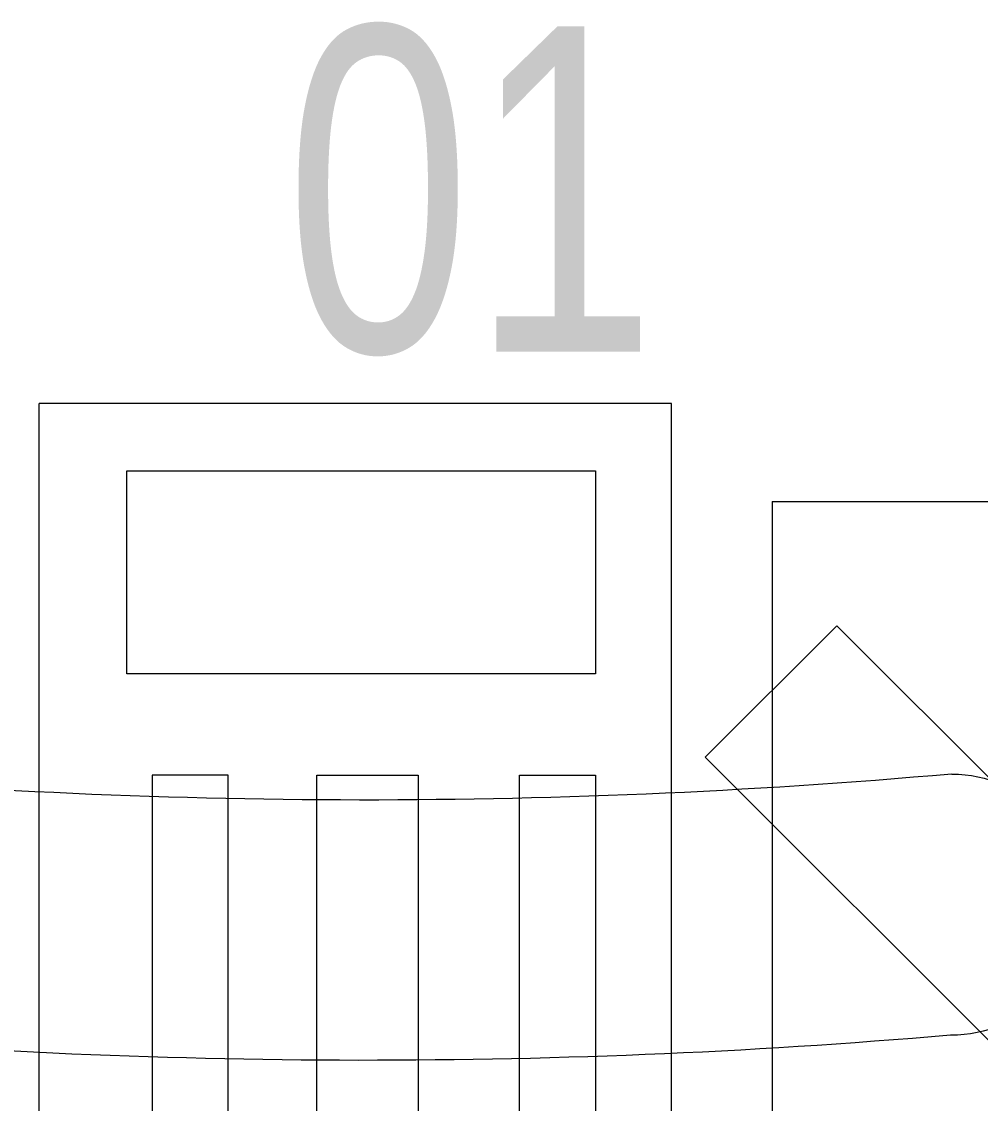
# Model space of a CAD drawing. Header units: millimetres. Extents: x -2143172 to 5255, y -610845 to 279739.
# Drawn here: x -1238947.5 to -1238689.7, y -26170.7 to -25879.9 of the extents above; entities that cross this region are included whole.
import ezdxf

# ---------------------------------------------------------------- set-up
doc = ezdxf.new("R2010")
doc.units = ezdxf.units.MM
doc.header["$LTSCALE"] = 30
doc.linetypes.add('HIDDEN', pattern=[9.525, 6.35, -3.175])
doc.layers.get('0').update_dxf_attribs({"lineweight": 5})
doc.layers.add('72_EGR_EQP_TAG', color=142, linetype='Continuous', lineweight=5)
doc.layers.add('LOADING', color=163, linetype='Continuous', lineweight=5)
doc.styles.add('X3G_ENTITY_257CFD', font='swisscl.ttf', dxfattribs={"height": 200})

# ---------------------------------------------------------------- blocks, each defined once
blk = doc.blocks.new('GF21018-P')
at = {"color": 0}
for centre, radius, start, end in [((-0.16429, 0.0425), 0.03511, 90, 270), ((0, 1.84674), 1.77674, 264.69456, 275.30527), ((0, 1.83136), 1.83136, 264.85322, 275.14698)]:
    blk.add_arc(centre, radius, start, end, dxfattribs=at)
blk = doc.blocks.new('ITCWLS1-P')
for p, q in [((-0.17, 0.45), (-0.17, 0)), ((0, 0.45), (0, 0)), ((-0.17, 0), (0, 0))]:
    blk.add_line(p, q)
at = {"color": 8, "linetype": 'HIDDEN'}
for q in [(-0.197, 0.40939), (-0.295, 0.02639)]:
    blk.add_line((-0.197, 0.02639), q, dxfattribs=at)
at = {"color": 1, "extrusion": (2.48281e-10, -3.18408e-10, -1)}
for p, q in [((-0.26509, 0.18119), (-0.17907, 0.09517)), ((-0.26509, 0.11048), (-0.21443, 0.05981)), ((-0.17907, 0.09517), (-0.21443, 0.05981))]:
    blk.add_line(p, q, dxfattribs=at)
blk.add_lwpolyline([(-0.12914, 0.40893), (-0.12914, 0.09996), (-0.14957, 0.09996), (-0.14957, 0.43047)])
for points in [[(-0.1019, 0.19536), (-0.07466, 0.19536), (-0.07466, 0.09996), (-0.1019, 0.09996)], [(-0.03039, 0.19536), (-0.05082, 0.19536), (-0.05082, 0.09996), (-0.03039, 0.09996)], [(-0.14957, 0.0727), (-0.02358, 0.0727), (-0.02358, 0.01818), (-0.14957, 0.01818)]]:
    blk.add_lwpolyline(points, close=True)
at = {"color": 250, "linetype": 'Continuous'}
for points in [[(-0.14957, 0.09997), (-0.14957, 0.09997), (-0.14957, 0.09997), (-0.14957, 0.09997), (-0.14957, 0.09997), (-0.14957, 0.09997), (-0.14957, 0.09997), (-0.14957, 0.09997), (-0.14957, 0.09997)], [(-0.14957, 0.09997), (-0.14957, 0.09997), (-0.14957, 0.09997), (-0.14957, 0.09997), (-0.14957, 0.09997), (-0.14957, 0.09997), (-0.14957, 0.09997), (-0.14957, 0.09997), (-0.14957, 0.09997), (-0.14957, 0.09997), (-0.14957, 0.09997), (-0.14957, 0.09997), (-0.14957, 0.09997), (-0.14957, 0.09997), (-0.14957, 0.09997), (-0.14957, 0.09997), (-0.14957, 0.09997), (-0.14957, 0.09997)], [(-0.14957, 0.09996), (-0.14957, 0.09996), (-0.14957, 0.09996), (-0.14957, 0.09996), (-0.14957, 0.09996), (-0.14957, 0.09996), (-0.14957, 0.09996), (-0.14957, 0.09996), (-0.14957, 0.09996), (-0.14957, 0.09996)], [(-0.14957, 0.09996), (-0.14957, 0.09996), (-0.14957, 0.09996), (-0.14957, 0.09996), (-0.14957, 0.09996), (-0.14957, 0.09996), (-0.14957, 0.09996)], [(-0.14957, 0.09997), (-0.14957, 0.09997), (-0.14957, 0.09997), (-0.14957, 0.09997), (-0.14957, 0.09997), (-0.14957, 0.09997), (-0.14957, 0.09997), (-0.14957, 0.09997), (-0.14957, 0.09997), (-0.14957, 0.09997)], [(-0.14957, 0.09997), (-0.14957, 0.09997), (-0.14957, 0.09997), (-0.14957, 0.09997), (-0.14957, 0.09997), (-0.14957, 0.09997), (-0.14957, 0.09997), (-0.14957, 0.09997), (-0.14957, 0.09997), (-0.14957, 0.09997), (-0.14957, 0.09997), (-0.14957, 0.09997), (-0.14957, 0.09997), (-0.14957, 0.09997), (-0.14957, 0.09997)], [(-0.14957, 0.09997), (-0.14957, 0.09997), (-0.14957, 0.09997), (-0.14957, 0.09997), (-0.14957, 0.09997), (-0.14957, 0.09997), (-0.14957, 0.09997), (-0.14957, 0.09997), (-0.14957, 0.09997), (-0.14957, 0.09997)], [(-0.14957, 0.09997), (-0.14957, 0.09997), (-0.14957, 0.09997), (-0.14957, 0.09997), (-0.14957, 0.09997), (-0.14957, 0.09997), (-0.14957, 0.09997), (-0.14957, 0.09997), (-0.14957, 0.09997), (-0.14957, 0.09997)], [(-0.14957, 0.09996), (-0.14957, 0.09996), (-0.14957, 0.09996), (-0.14957, 0.09996), (-0.14957, 0.09996), (-0.14957, 0.09996), (-0.14957, 0.09996), (-0.14957, 0.09996), (-0.14957, 0.09996), (-0.14957, 0.09996), (-0.14957, 0.09996), (-0.14957, 0.09996), (-0.14957, 0.09996), (-0.14957, 0.09996), (-0.14957, 0.09996), (-0.14957, 0.09996), (-0.14957, 0.09996), (-0.14957, 0.09996), (-0.14957, 0.09997), (-0.14957, 0.09997), (-0.14957, 0.09997), (-0.14957, 0.09997), (-0.14957, 0.09997), (-0.14957, 0.09997), (-0.14957, 0.09997), (-0.14957, 0.09997), (-0.14957, 0.09997), (-0.14957, 0.09997), (-0.14957, 0.09997), (-0.14957, 0.09997), (-0.14957, 0.09997), (-0.14957, 0.09997), (-0.14956, 0.09997), (-0.14956, 0.09997), (-0.14956, 0.09997), (-0.14956, 0.09996), (-0.14956, 0.09996), (-0.14956, 0.09996), (-0.14956, 0.09996), (-0.14956, 0.09996), (-0.14956, 0.09996), (-0.14956, 0.09996), (-0.14956, 0.09996), (-0.14956, 0.09996), (-0.14956, 0.09996), (-0.14956, 0.09996), (-0.14956, 0.09996), (-0.14956, 0.09996), (-0.14957, 0.09996), (-0.14957, 0.09996), (-0.14957, 0.09996), (-0.14957, 0.09996), (-0.14957, 0.09996), (-0.14957, 0.09996)], [(-0.14957, 0.09996), (-0.14957, 0.09996), (-0.14957, 0.09996), (-0.14957, 0.09996), (-0.14957, 0.09996), (-0.14957, 0.09996), (-0.14957, 0.09996), (-0.14957, 0.09996), (-0.14957, 0.09996), (-0.14957, 0.09996), (-0.14957, 0.09997), (-0.14957, 0.09997), (-0.14957, 0.09997), (-0.14957, 0.09996), (-0.14957, 0.09996), (-0.14957, 0.09996), (-0.14957, 0.09996), (-0.14957, 0.09996), (-0.14957, 0.09996), (-0.14957, 0.09997), (-0.14957, 0.09997), (-0.14957, 0.09997), (-0.14957, 0.09997), (-0.14957, 0.09997), (-0.14957, 0.09997), (-0.14957, 0.09997), (-0.14957, 0.09997), (-0.14957, 0.09997), (-0.14957, 0.09997), (-0.14957, 0.09997), (-0.14957, 0.09997), (-0.14957, 0.09997), (-0.14957, 0.09997), (-0.14957, 0.09997), (-0.14957, 0.09997), (-0.14957, 0.09997), (-0.14957, 0.09997), (-0.14957, 0.09997), (-0.14957, 0.09997), (-0.14957, 0.09997), (-0.14957, 0.09997), (-0.14957, 0.09997), (-0.14957, 0.09997), (-0.14957, 0.09997), (-0.14957, 0.09997), (-0.14957, 0.09997), (-0.14957, 0.09997), (-0.14957, 0.09997), (-0.14957, 0.09997), (-0.14957, 0.09997), (-0.14957, 0.09997), (-0.14957, 0.09997), (-0.14957, 0.09997), (-0.14957, 0.09997), (-0.14957, 0.09997), (-0.14957, 0.09997), (-0.14957, 0.09997), (-0.14957, 0.09997), (-0.14957, 0.09997), (-0.14957, 0.09997), (-0.14957, 0.09997), (-0.14957, 0.09997), (-0.14957, 0.09997), (-0.14957, 0.09997), (-0.14957, 0.09997), (-0.14957, 0.09997), (-0.14957, 0.09997), (-0.14957, 0.09997), (-0.14957, 0.09997), (-0.14957, 0.09997), (-0.14957, 0.09997), (-0.14957, 0.09997), (-0.14957, 0.09997), (-0.14957, 0.09997), (-0.14957, 0.09997), (-0.14957, 0.09997), (-0.14957, 0.09997), (-0.14957, 0.09997), (-0.14957, 0.09997), (-0.14957, 0.09997), (-0.14956, 0.09997), (-0.14957, 0.09997), (-0.14957, 0.09997), (-0.14957, 0.09997), (-0.14957, 0.09997), (-0.14956, 0.09997), (-0.14957, 0.09997), (-0.14957, 0.09997), (-0.14957, 0.09997), (-0.14957, 0.09997), (-0.14957, 0.09997), (-0.14957, 0.09997), (-0.14957, 0.09997), (-0.14957, 0.09997), (-0.14957, 0.09997), (-0.14957, 0.09997), (-0.14956, 0.09997), (-0.14957, 0.09996), (-0.14957, 0.09996), (-0.14957, 0.09996), (-0.14956, 0.09996), (-0.14957, 0.09996), (-0.14957, 0.09996), (-0.14957, 0.09996), (-0.14957, 0.09996), (-0.14957, 0.09996), (-0.14957, 0.09996), (-0.14957, 0.09996), (-0.14957, 0.09996), (-0.14957, 0.09996), (-0.14957, 0.09996)], [(-0.14957, 0.09996), (-0.14957, 0.09996), (-0.14957, 0.09996), (-0.14957, 0.09996), (-0.14957, 0.09996), (-0.14957, 0.09996), (-0.14957, 0.09996), (-0.14957, 0.09996)], [(-0.14957, 0.09996), (-0.14957, 0.09996), (-0.14957, 0.09996), (-0.14957, 0.09996), (-0.14957, 0.09996), (-0.14957, 0.09996), (-0.14957, 0.09996), (-0.14957, 0.09996), (-0.14957, 0.09996), (-0.14957, 0.09996), (-0.14957, 0.09996), (-0.14957, 0.09996), (-0.14957, 0.09996), (-0.14957, 0.09996), (-0.14957, 0.09996), (-0.14957, 0.09996), (-0.14957, 0.09996), (-0.14957, 0.09996), (-0.14957, 0.09996), (-0.14957, 0.09996), (-0.14957, 0.09996), (-0.14957, 0.09996), (-0.14957, 0.09996), (-0.14957, 0.09996), (-0.14957, 0.09996), (-0.14957, 0.09996), (-0.14957, 0.09996), (-0.14957, 0.09996), (-0.14957, 0.09996), (-0.14957, 0.09996), (-0.14957, 0.09996), (-0.14957, 0.09996), (-0.14957, 0.09996), (-0.14957, 0.09996), (-0.14957, 0.09996), (-0.14957, 0.09996), (-0.14957, 0.09996), (-0.14957, 0.09996), (-0.14957, 0.09996), (-0.14957, 0.09996), (-0.14957, 0.09996), (-0.14957, 0.09996), (-0.14957, 0.09996), (-0.14957, 0.09996), (-0.14957, 0.09996), (-0.14957, 0.09996), (-0.14957, 0.09996), (-0.14957, 0.09996), (-0.14956, 0.09996), (-0.14956, 0.09996), (-0.14956, 0.09996), (-0.14956, 0.09996), (-0.14957, 0.09996), (-0.14957, 0.09996), (-0.14957, 0.09996), (-0.14957, 0.09996), (-0.14957, 0.09996), (-0.14957, 0.09996), (-0.14956, 0.09996), (-0.14957, 0.09996), (-0.14957, 0.09996), (-0.14957, 0.09996), (-0.14957, 0.09996), (-0.14957, 0.09996), (-0.14957, 0.09996), (-0.14957, 0.09996), (-0.14957, 0.09996), (-0.14957, 0.09996), (-0.14957, 0.09996), (-0.14956, 0.09996), (-0.14956, 0.09996), (-0.14957, 0.09996), (-0.14957, 0.09996), (-0.14957, 0.09996), (-0.14957, 0.09996), (-0.14957, 0.09996), (-0.14957, 0.09996), (-0.14957, 0.09996), (-0.14957, 0.09996), (-0.14957, 0.09996), (-0.14957, 0.09996), (-0.14957, 0.09996), (-0.14957, 0.09996), (-0.14957, 0.09996), (-0.14957, 0.09996), (-0.14957, 0.09996), (-0.14957, 0.09996), (-0.14957, 0.09996), (-0.14957, 0.09996)], [(-0.14957, 0.09996), (-0.14957, 0.09996), (-0.14957, 0.09996), (-0.14957, 0.09996), (-0.14957, 0.09996), (-0.14957, 0.09996), (-0.14957, 0.09996), (-0.14957, 0.09996), (-0.14957, 0.09996), (-0.14957, 0.09996), (-0.14957, 0.09996), (-0.14957, 0.09996)], [(-0.14957, 0.09996), (-0.14957, 0.09996), (-0.14956, 0.09996), (-0.14956, 0.09996), (-0.14956, 0.09996), (-0.14956, 0.09996), (-0.14957, 0.09996)], [(-0.14957, 0.09996), (-0.14957, 0.09996), (-0.14957, 0.09996), (-0.14957, 0.09996), (-0.14957, 0.09996), (-0.14957, 0.09996), (-0.14957, 0.09996), (-0.14957, 0.09996), (-0.14957, 0.09996), (-0.14956, 0.09996), (-0.14956, 0.09996), (-0.14956, 0.09996), (-0.14956, 0.09996), (-0.14956, 0.09996), (-0.14956, 0.09996), (-0.14956, 0.09996), (-0.14957, 0.09996)]]:
    blk.add_lwpolyline(points, dxfattribs=at)
for points in [[(-0.14956, 0.09996), (-0.14956, 0.09996), (-0.14956, 0.09996), (-0.14956, 0.09996), (-0.14956, 0.09996), (-0.14956, 0.09996), (-0.14956, 0.09996), (-0.14956, 0.09996), (-0.14957, 0.09996), (-0.14957, 0.09996), (-0.14957, 0.09996), (-0.14957, 0.09996), (-0.14957, 0.09996), (-0.14957, 0.09996), (-0.14957, 0.09996), (-0.14957, 0.09996), (-0.14957, 0.09996), (-0.14957, 0.09996), (-0.14957, 0.09996), (-0.14957, 0.09996), (-0.14957, 0.09996), (-0.14957, 0.09996), (-0.14957, 0.09996), (-0.14957, 0.09996), (-0.14957, 0.09996), (-0.14957, 0.09996), (-0.14957, 0.09996), (-0.14957, 0.09996), (-0.14957, 0.09996), (-0.14957, 0.09996), (-0.14957, 0.09996), (-0.14957, 0.09996), (-0.14957, 0.09996), (-0.14957, 0.09996), (-0.14957, 0.09996), (-0.14957, 0.09996), (-0.14957, 0.09996), (-0.14957, 0.09996), (-0.14957, 0.09996), (-0.14957, 0.09996), (-0.14957, 0.09996), (-0.14957, 0.09996), (-0.14957, 0.09996), (-0.14957, 0.09996), (-0.14957, 0.09996), (-0.14957, 0.09996), (-0.14957, 0.09996), (-0.14957, 0.09996), (-0.14957, 0.09996), (-0.14957, 0.09996), (-0.14957, 0.09996), (-0.14957, 0.09996), (-0.14957, 0.09996), (-0.14957, 0.09996), (-0.14957, 0.09996), (-0.14957, 0.09996), (-0.14957, 0.09996), (-0.14956, 0.09996), (-0.14956, 0.09996), (-0.14956, 0.09996), (-0.14956, 0.09996), (-0.14956, 0.09996), (-0.14956, 0.09996), (-0.14956, 0.09996), (-0.14956, 0.09996), (-0.14956, 0.09996), (-0.14956, 0.09996), (-0.14956, 0.09996), (-0.14956, 0.09996), (-0.14956, 0.09996), (-0.14956, 0.09996), (-0.14956, 0.09996), (-0.14956, 0.09996), (-0.14956, 0.09996), (-0.14956, 0.09996), (-0.14956, 0.09996), (-0.14956, 0.09996), (-0.14956, 0.09996), (-0.14956, 0.09996), (-0.14956, 0.09996), (-0.14956, 0.09996), (-0.14956, 0.09996), (-0.14956, 0.09996), (-0.14956, 0.09996), (-0.14956, 0.09996), (-0.14956, 0.09996), (-0.14956, 0.09996), (-0.14956, 0.09996), (-0.14956, 0.09996), (-0.14957, 0.09996), (-0.14957, 0.09996), (-0.14957, 0.09996), (-0.14957, 0.09996), (-0.14957, 0.09996), (-0.14957, 0.09996), (-0.14957, 0.09996), (-0.14957, 0.09996), (-0.14957, 0.09996), (-0.14957, 0.09996), (-0.14957, 0.09996), (-0.14957, 0.09996), (-0.14957, 0.09996), (-0.14957, 0.09996), (-0.14957, 0.09996), (-0.14957, 0.09996), (-0.14957, 0.09996), (-0.14957, 0.09996), (-0.14957, 0.09996), (-0.14957, 0.09996), (-0.14957, 0.09996), (-0.14957, 0.09996), (-0.14957, 0.09996), (-0.14957, 0.09996), (-0.14957, 0.09996), (-0.14957, 0.09996), (-0.14957, 0.09996), (-0.14957, 0.09996), (-0.14957, 0.09996), (-0.14957, 0.09996), (-0.14957, 0.09996), (-0.14957, 0.09996), (-0.14957, 0.09996), (-0.14957, 0.09996), (-0.14957, 0.09996), (-0.14957, 0.09996), (-0.14957, 0.09996), (-0.14957, 0.09996), (-0.14957, 0.09996), (-0.14957, 0.09996), (-0.14957, 0.09996), (-0.14957, 0.09996), (-0.14957, 0.09996), (-0.14957, 0.09996), (-0.14957, 0.09996), (-0.14957, 0.09996), (-0.14957, 0.09996), (-0.14957, 0.09996), (-0.14957, 0.09996), (-0.14957, 0.09996), (-0.14957, 0.09996), (-0.14957, 0.09996), (-0.14957, 0.09996), (-0.14957, 0.09996), (-0.14957, 0.09996), (-0.14957, 0.09996), (-0.14957, 0.09996), (-0.14957, 0.09996), (-0.14957, 0.09996), (-0.14957, 0.09996), (-0.14957, 0.09996), (-0.14957, 0.09996), (-0.14957, 0.09996), (-0.14957, 0.09996), (-0.14957, 0.09996), (-0.14956, 0.09996), (-0.14956, 0.09996), (-0.14956, 0.09996), (-0.14956, 0.09996), (-0.14956, 0.09996), (-0.14956, 0.09996), (-0.14956, 0.09996), (-0.14956, 0.09996), (-0.14956, 0.09996), (-0.14956, 0.09996), (-0.14956, 0.09996), (-0.14956, 0.09996), (-0.14956, 0.09996), (-0.14956, 0.09996), (-0.14956, 0.09996), (-0.14956, 0.09996), (-0.14956, 0.09996), (-0.14956, 0.09996), (-0.14956, 0.09996), (-0.14956, 0.09996), (-0.14956, 0.09996), (-0.14956, 0.09996), (-0.14956, 0.09996), (-0.14956, 0.09996), (-0.14956, 0.09996), (-0.14956, 0.09996), (-0.14956, 0.09996), (-0.14956, 0.09996), (-0.14956, 0.09996), (-0.14956, 0.09996), (-0.14956, 0.09996), (-0.14956, 0.09996), (-0.14956, 0.09996), (-0.14956, 0.09996), (-0.14956, 0.09996), (-0.14956, 0.09996), (-0.14956, 0.09996), (-0.14956, 0.09996), (-0.14956, 0.09996), (-0.14956, 0.09996), (-0.14956, 0.09996), (-0.14956, 0.09996), (-0.14956, 0.09996), (-0.14956, 0.09996), (-0.14956, 0.09996), (-0.14956, 0.09996), (-0.14956, 0.09996), (-0.14957, 0.09996), (-0.14957, 0.09996), (-0.14957, 0.09996), (-0.14957, 0.09996), (-0.14957, 0.09996), (-0.14957, 0.09996), (-0.14957, 0.09996), (-0.14957, 0.09996), (-0.14957, 0.09996), (-0.14957, 0.09996), (-0.14957, 0.09996), (-0.14957, 0.09996), (-0.14957, 0.09996), (-0.14957, 0.09996), (-0.14957, 0.09996), (-0.14957, 0.09996), (-0.14957, 0.09996), (-0.14957, 0.09996), (-0.14957, 0.09996), (-0.14957, 0.09996), (-0.14957, 0.09996), (-0.14957, 0.09996), (-0.14957, 0.09996), (-0.14957, 0.09996), (-0.14957, 0.09996), (-0.14957, 0.09996), (-0.14957, 0.09996), (-0.14957, 0.09996), (-0.14957, 0.09996), (-0.14957, 0.09996), (-0.14957, 0.09996), (-0.14957, 0.09996), (-0.14957, 0.09996), (-0.14957, 0.09996), (-0.14956, 0.09996), (-0.14956, 0.09996), (-0.14956, 0.09996), (-0.14956, 0.09996), (-0.14956, 0.09996), (-0.14956, 0.09996), (-0.14956, 0.09996), (-0.14956, 0.09996), (-0.14956, 0.09996), (-0.14956, 0.09996), (-0.14956, 0.09996), (-0.14956, 0.09996), (-0.14956, 0.09996), (-0.14956, 0.09996), (-0.14956, 0.09996), (-0.14956, 0.09996), (-0.14956, 0.09996), (-0.14956, 0.09996), (-0.14956, 0.09996), (-0.14956, 0.09996), (-0.14956, 0.09996), (-0.14956, 0.09996), (-0.14956, 0.09996), (-0.14956, 0.09996), (-0.14956, 0.09996), (-0.14956, 0.09996), (-0.14956, 0.09996), (-0.14956, 0.09996), (-0.14956, 0.09996), (-0.14956, 0.09996), (-0.14956, 0.09996), (-0.14956, 0.09996), (-0.14956, 0.09996), (-0.14956, 0.09996), (-0.14956, 0.09996), (-0.14956, 0.09996), (-0.14956, 0.09996), (-0.14956, 0.09996), (-0.14956, 0.09996), (-0.14956, 0.09996), (-0.14956, 0.09996), (-0.14956, 0.09996)], [(-0.14957, 0.09996), (-0.14957, 0.09996), (-0.14957, 0.09996), (-0.14957, 0.09996), (-0.14957, 0.09996), (-0.14957, 0.09996), (-0.14957, 0.09996), (-0.14957, 0.09996), (-0.14957, 0.09996), (-0.14957, 0.09996), (-0.14957, 0.09996), (-0.14957, 0.09996), (-0.14957, 0.09996), (-0.14957, 0.09996), (-0.14957, 0.09996), (-0.14957, 0.09996), (-0.14957, 0.09996), (-0.14957, 0.09996), (-0.14957, 0.09996), (-0.14957, 0.09996), (-0.14957, 0.09996), (-0.14957, 0.09996), (-0.14957, 0.09996), (-0.14957, 0.09996), (-0.14957, 0.09996), (-0.14957, 0.09996), (-0.14957, 0.09996), (-0.14957, 0.09996), (-0.14957, 0.09996), (-0.14957, 0.09996), (-0.14957, 0.09996), (-0.14957, 0.09996), (-0.14957, 0.09996), (-0.14957, 0.09996), (-0.14957, 0.09996), (-0.14957, 0.09996), (-0.14957, 0.09996), (-0.14957, 0.09996), (-0.14957, 0.09996), (-0.14957, 0.09996), (-0.14957, 0.09996), (-0.14957, 0.09996), (-0.14957, 0.09996), (-0.14957, 0.09996), (-0.14957, 0.09996), (-0.14957, 0.09996), (-0.14957, 0.09996), (-0.14957, 0.09996), (-0.14957, 0.09996), (-0.14957, 0.09996), (-0.14957, 0.09996), (-0.14957, 0.09996), (-0.14957, 0.09996), (-0.14957, 0.09996), (-0.14957, 0.09996), (-0.14957, 0.09996), (-0.14957, 0.09996), (-0.14957, 0.09996), (-0.14957, 0.09996), (-0.14957, 0.09996), (-0.14957, 0.09996), (-0.14957, 0.09996), (-0.14957, 0.09996), (-0.14957, 0.09996), (-0.14957, 0.09996), (-0.14957, 0.09996), (-0.14957, 0.09996), (-0.14957, 0.09996), (-0.14957, 0.09996), (-0.14957, 0.09996), (-0.14957, 0.09996), (-0.14957, 0.09996), (-0.14957, 0.09996), (-0.14957, 0.09996), (-0.14957, 0.09996), (-0.14957, 0.09996), (-0.14957, 0.09996), (-0.14957, 0.09996), (-0.14957, 0.09996), (-0.14957, 0.09996), (-0.14957, 0.09996), (-0.14957, 0.09996), (-0.14957, 0.09996), (-0.14957, 0.09996), (-0.14957, 0.09996), (-0.14957, 0.09996), (-0.14957, 0.09996), (-0.14957, 0.09996), (-0.14957, 0.09996), (-0.14957, 0.09996), (-0.14957, 0.09996), (-0.14957, 0.09996), (-0.14957, 0.09996), (-0.14957, 0.09996), (-0.14957, 0.09996), (-0.14957, 0.09996), (-0.14957, 0.09996), (-0.14957, 0.09996), (-0.14957, 0.09996), (-0.14957, 0.09996), (-0.14957, 0.09996), (-0.14957, 0.09996), (-0.14957, 0.09996), (-0.14957, 0.09996), (-0.14957, 0.09996), (-0.14957, 0.09996), (-0.14957, 0.09996), (-0.14957, 0.09996), (-0.14957, 0.09996), (-0.14957, 0.09996), (-0.14957, 0.09996), (-0.14957, 0.09996), (-0.14957, 0.09996), (-0.14957, 0.09996), (-0.14957, 0.09996), (-0.14957, 0.09996), (-0.14957, 0.09996), (-0.14957, 0.09996), (-0.14957, 0.09996), (-0.14957, 0.09996), (-0.14957, 0.09996), (-0.14957, 0.09996), (-0.14957, 0.09996), (-0.14957, 0.09996), (-0.14957, 0.09996), (-0.14957, 0.09996), (-0.14957, 0.09996), (-0.14957, 0.09996), (-0.14957, 0.09996), (-0.14957, 0.09996), (-0.14957, 0.09996), (-0.14957, 0.09996), (-0.14957, 0.09996), (-0.14957, 0.09996), (-0.14957, 0.09996), (-0.14957, 0.09996), (-0.14957, 0.09996), (-0.14957, 0.09996), (-0.14957, 0.09996), (-0.14957, 0.09996), (-0.14957, 0.09996), (-0.14957, 0.09996), (-0.14957, 0.09996), (-0.14957, 0.09996), (-0.14957, 0.09996), (-0.14957, 0.09996), (-0.14957, 0.09996), (-0.14957, 0.09996), (-0.14957, 0.09996), (-0.14957, 0.09996), (-0.14957, 0.09996), (-0.14957, 0.09996), (-0.14957, 0.09996), (-0.14957, 0.09996), (-0.14957, 0.09996), (-0.14957, 0.09996), (-0.14957, 0.09996), (-0.14957, 0.09996), (-0.14957, 0.09996), (-0.14957, 0.09996), (-0.14957, 0.09996), (-0.14957, 0.09996), (-0.14957, 0.09996), (-0.14957, 0.09996), (-0.14957, 0.09996), (-0.14957, 0.09996), (-0.14957, 0.09996), (-0.14957, 0.09996), (-0.14957, 0.09996), (-0.14957, 0.09996), (-0.14957, 0.09996), (-0.14957, 0.09996), (-0.14957, 0.09996), (-0.14957, 0.09996), (-0.14957, 0.09996), (-0.14957, 0.09996), (-0.14957, 0.09996), (-0.14957, 0.09996), (-0.14957, 0.09996), (-0.14957, 0.09996), (-0.14957, 0.09996), (-0.14957, 0.09996), (-0.14957, 0.09996), (-0.14957, 0.09996), (-0.14957, 0.09996), (-0.14957, 0.09996), (-0.14957, 0.09996), (-0.14957, 0.09996), (-0.14957, 0.09996), (-0.14957, 0.09996), (-0.14957, 0.09996), (-0.14957, 0.09996), (-0.14957, 0.09996), (-0.14957, 0.09996), (-0.14957, 0.09996), (-0.14957, 0.09996), (-0.14957, 0.09996), (-0.14957, 0.09996), (-0.14957, 0.09996), (-0.14957, 0.09996), (-0.14957, 0.09996), (-0.14957, 0.09996), (-0.14957, 0.09996), (-0.14957, 0.09996), (-0.14957, 0.09996), (-0.14957, 0.09996), (-0.14957, 0.09996), (-0.14957, 0.09996), (-0.14957, 0.09996), (-0.14957, 0.09996), (-0.14957, 0.09996), (-0.14957, 0.09996), (-0.14957, 0.09996), (-0.14957, 0.09996)], [(-0.14957, 0.09996), (-0.14957, 0.09996), (-0.14957, 0.09996), (-0.14957, 0.09996), (-0.14957, 0.09996), (-0.14957, 0.09996), (-0.14957, 0.09996), (-0.14957, 0.09996), (-0.14957, 0.09996), (-0.14957, 0.09996), (-0.14957, 0.09996), (-0.14957, 0.09996), (-0.14957, 0.09996), (-0.14957, 0.09996), (-0.14957, 0.09996), (-0.14957, 0.09996), (-0.14957, 0.09996), (-0.14957, 0.09996), (-0.14957, 0.09996), (-0.14957, 0.09996), (-0.14957, 0.09996), (-0.14957, 0.09996), (-0.14957, 0.09996), (-0.14957, 0.09996), (-0.14957, 0.09996), (-0.14957, 0.09996), (-0.14957, 0.09996), (-0.14957, 0.09996), (-0.14957, 0.09996), (-0.14957, 0.09996), (-0.14957, 0.09996), (-0.14957, 0.09996), (-0.14957, 0.09996), (-0.14957, 0.09996), (-0.14957, 0.09996), (-0.14957, 0.09996), (-0.14957, 0.09996), (-0.14957, 0.09996), (-0.14957, 0.09996), (-0.14957, 0.09996), (-0.14957, 0.09996), (-0.14957, 0.09996), (-0.14957, 0.09996), (-0.14957, 0.09996), (-0.14957, 0.09996), (-0.14957, 0.09996), (-0.14957, 0.09996), (-0.14957, 0.09996), (-0.14957, 0.09996), (-0.14957, 0.09996), (-0.14957, 0.09996), (-0.14957, 0.09996), (-0.14957, 0.09996), (-0.14957, 0.09996), (-0.14957, 0.09996), (-0.14957, 0.09996), (-0.14957, 0.09996), (-0.14957, 0.09996), (-0.14957, 0.09996), (-0.14957, 0.09996), (-0.14957, 0.09996), (-0.14957, 0.09996), (-0.14957, 0.09996), (-0.14957, 0.09996), (-0.14957, 0.09996), (-0.14957, 0.09996), (-0.14957, 0.09996), (-0.14957, 0.09996), (-0.14957, 0.09996), (-0.14957, 0.09996), (-0.14957, 0.09996), (-0.14957, 0.09996), (-0.14957, 0.09996), (-0.14957, 0.09996), (-0.14957, 0.09996), (-0.14957, 0.09996), (-0.14957, 0.09996), (-0.14957, 0.09996), (-0.14957, 0.09996), (-0.14957, 0.09996), (-0.14957, 0.09996), (-0.14957, 0.09996), (-0.14957, 0.09996), (-0.14957, 0.09996), (-0.14957, 0.09996), (-0.14957, 0.09996), (-0.14957, 0.09996), (-0.14957, 0.09996), (-0.14957, 0.09996), (-0.14957, 0.09996), (-0.14957, 0.09996), (-0.14957, 0.09996), (-0.14957, 0.09996), (-0.14957, 0.09996), (-0.14957, 0.09996), (-0.14957, 0.09996), (-0.14957, 0.09996), (-0.14957, 0.09996), (-0.14957, 0.09996), (-0.14957, 0.09996), (-0.14957, 0.09996), (-0.14957, 0.09996), (-0.14957, 0.09996), (-0.14957, 0.09996), (-0.14957, 0.09996), (-0.14957, 0.09996), (-0.14957, 0.09996), (-0.14957, 0.09996), (-0.14957, 0.09996), (-0.14957, 0.09996), (-0.14957, 0.09996), (-0.14957, 0.09996), (-0.14957, 0.09996), (-0.14957, 0.09996), (-0.14957, 0.09996), (-0.14957, 0.09996), (-0.14957, 0.09996), (-0.14957, 0.09996), (-0.14957, 0.09996), (-0.14957, 0.09996), (-0.14957, 0.09996), (-0.14957, 0.09996), (-0.14957, 0.09996), (-0.14957, 0.09996), (-0.14957, 0.09996), (-0.14957, 0.09996), (-0.14957, 0.09996), (-0.14957, 0.09996), (-0.14957, 0.09996), (-0.14957, 0.09996), (-0.14957, 0.09996), (-0.14957, 0.09996), (-0.14957, 0.09996), (-0.14957, 0.09996), (-0.14957, 0.09996), (-0.14957, 0.09996), (-0.14957, 0.09996), (-0.14957, 0.09996), (-0.14957, 0.09996), (-0.14957, 0.09996), (-0.14957, 0.09996), (-0.14957, 0.09996), (-0.14957, 0.09996), (-0.14957, 0.09996), (-0.14957, 0.09996), (-0.14957, 0.09996), (-0.14957, 0.09996), (-0.14957, 0.09996), (-0.14957, 0.09996), (-0.14957, 0.09996), (-0.14957, 0.09996), (-0.14957, 0.09996), (-0.14957, 0.09996), (-0.14957, 0.09996), (-0.14957, 0.09996), (-0.14957, 0.09996), (-0.14957, 0.09996), (-0.14957, 0.09996), (-0.14957, 0.09996), (-0.14957, 0.09996), (-0.14957, 0.09996), (-0.14957, 0.09996), (-0.14957, 0.09996), (-0.14957, 0.09996), (-0.14957, 0.09996), (-0.14957, 0.09996), (-0.14957, 0.09996), (-0.14957, 0.09996), (-0.14957, 0.09996), (-0.14957, 0.09996), (-0.14957, 0.09996), (-0.14957, 0.09996), (-0.14957, 0.09996), (-0.14957, 0.09996), (-0.14957, 0.09996), (-0.14957, 0.09996), (-0.14957, 0.09996), (-0.14957, 0.09996), (-0.14957, 0.09996), (-0.14957, 0.09996), (-0.14957, 0.09996), (-0.14957, 0.09996), (-0.14957, 0.09996), (-0.14957, 0.09996), (-0.14957, 0.09996), (-0.14957, 0.09996), (-0.14957, 0.09996), (-0.14957, 0.09996), (-0.14957, 0.09996), (-0.14957, 0.09996), (-0.14957, 0.09996), (-0.14957, 0.09996), (-0.14957, 0.09996), (-0.14957, 0.09996), (-0.14957, 0.09996), (-0.14957, 0.09996), (-0.14957, 0.09996), (-0.14957, 0.09996), (-0.14957, 0.09996), (-0.14957, 0.09996), (-0.14957, 0.09996), (-0.14957, 0.09996), (-0.14957, 0.09996), (-0.14957, 0.09996), (-0.14957, 0.09996), (-0.14957, 0.09996), (-0.14957, 0.09996), (-0.14957, 0.09996), (-0.14957, 0.09996), (-0.14957, 0.09996), (-0.14957, 0.09996), (-0.14957, 0.09996), (-0.14957, 0.09996), (-0.14957, 0.09996), (-0.14957, 0.09996), (-0.14957, 0.09996), (-0.14957, 0.09996), (-0.14957, 0.09996), (-0.14957, 0.09996)]]:
    blk.add_lwpolyline(points, close=True, dxfattribs=at)

msp = doc.modelspace()

# ---------------------------------------------------------------- block references
at = {"layer": 'LOADING', "extrusion": (3.16518e-06, -7.78658e-06, 1), "xscale": -1000.000000000006, "yscale": 1000.000000000009, "zscale": 1000.000000000006, "rotation": 359.7795847042653}
msp.add_blockref('GF21018-P', (-1238862.02, -26159.15, -3.72), dxfattribs=at)
at = {"layer": 'LOADING', "extrusion": (-8.01373e-06, -1.93993e-16, 1), "xscale": 1000.000000000016, "yscale": 1000.000000000016, "zscale": 1000.000000000016, "rotation": 180}
msp.add_blockref('ITCWLS1-P', (-1238942.73, -25982.5, 9.82), dxfattribs=at)

# ---------------------------------------------------------------- texts
at = {"layer": '72_EGR_EQP_TAG', "insert": (-1238826.68, -25881.16, -0.1), "char_height": 87.473, "attachment_point": 2, "style": 'X3G_ENTITY_257CFD'}
msp.add_mtext('01', dxfattribs=at)

doc.saveas('drawing.dxf')
